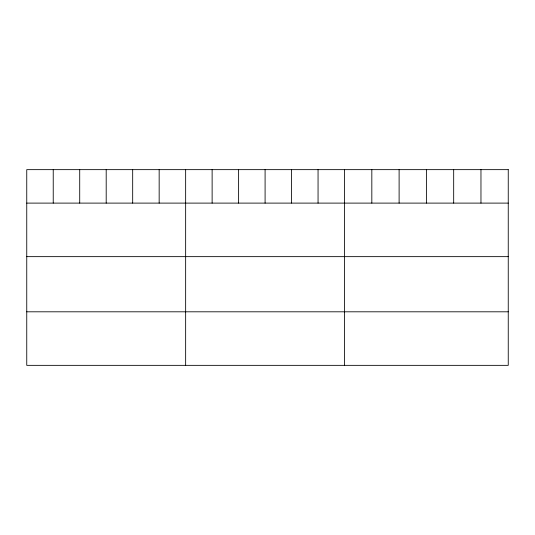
<?xml version="1.0" encoding="UTF-8"?>
<svg xmlns="http://www.w3.org/2000/svg" width="535" height="535" viewBox="0 0 535 535"><rect width="100%" height="100%" fill="white"/><g stroke="black" fill="none" stroke-linecap="round" stroke-linejoin="round"><path stroke-width="0.8" d="M26.75 203.106L508.25 203.106M26.75 256.646L508.25 256.646M26.75 311.805L508.25 311.805M480.965 169.648L480.965 203.106M453.68 169.648L453.68 203.106M426.395 169.648L426.395 203.106M399.11 169.648L399.11 203.106M371.825 169.648L371.825 203.106M344.54 169.648L344.54 365.351M318.058 169.648L318.058 203.106M291.575 169.648L291.575 203.106M265.092 169.648L265.092 203.106M238.61 169.648L238.61 203.106M212.127 169.648L212.127 203.106M185.645 169.648L185.645 365.351M159.162 169.648L159.162 203.106M132.68 169.648L132.68 203.106M106.198 169.648L106.198 203.106M79.715 169.648L79.715 203.106M53.232 169.648L53.232 203.106M508.25 169.648L26.75 169.648L26.75 365.351L508.25 365.351L508.25 169.648"/></g></svg>
